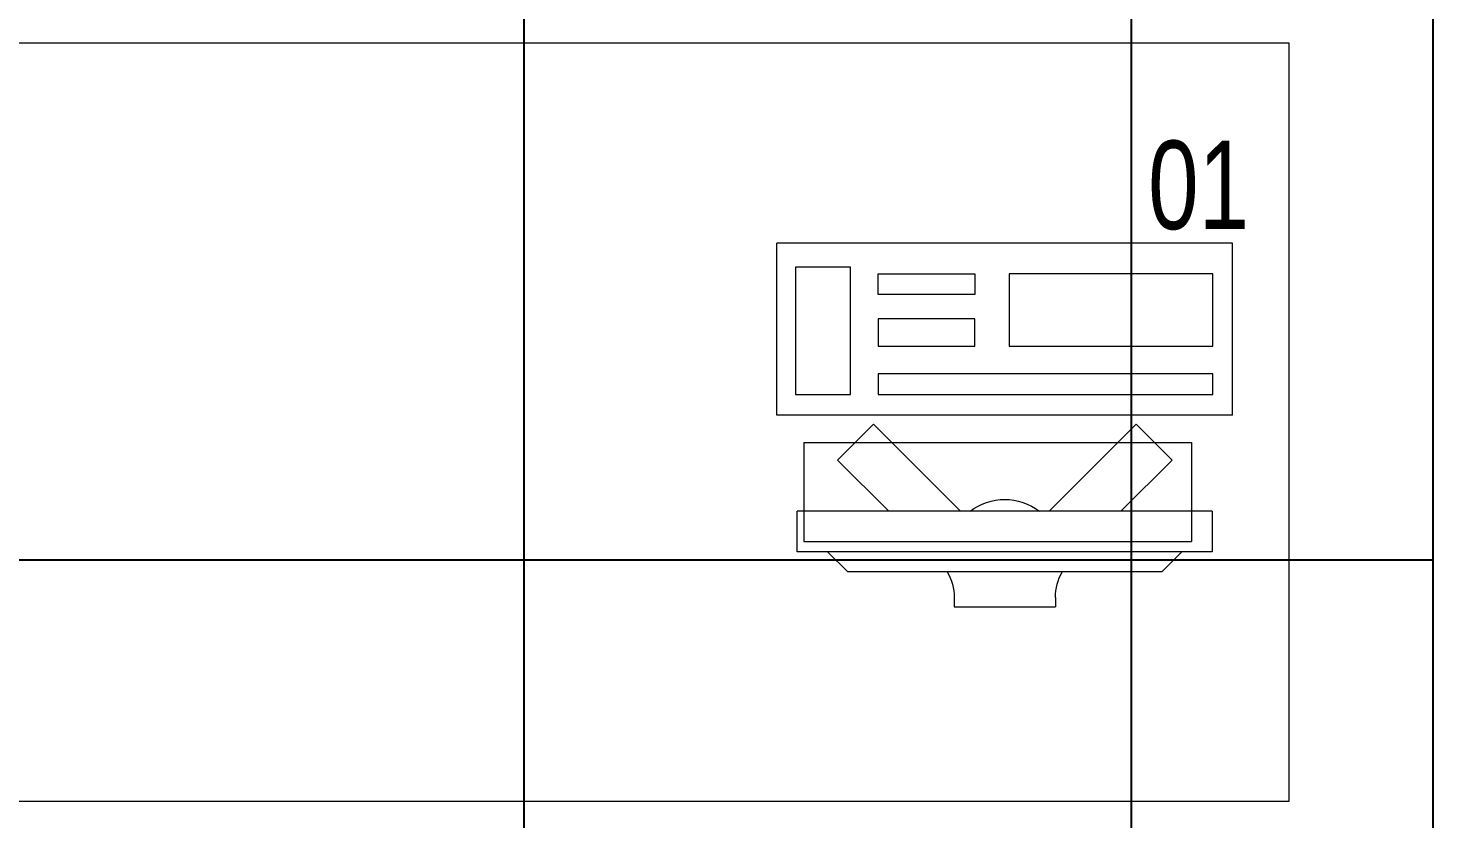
# Model space of a CAD drawing. Header units: inches. Extents: x -12418 to 472786, y -29325 to 19878.
# Drawn here: x 16310 to 17698, y -5556 to -4774 of the extents above; entities that cross this region are included whole.
import ezdxf
from ezdxf import colors
from ezdxf.entities.mleader import LeaderData, LeaderLine
from ezdxf.math import Vec2, Vec3

# ---------------------------------------------------------------- set-up
doc = ezdxf.new("R2010")
doc.units = ezdxf.units.IN
doc.header["$LTSCALE"] = 25
doc.header["$MEASUREMENT"] = 0
doc.linetypes.add('DASHDOT', pattern=[25.4, 12.7, -6.35, 0, -6.35])
doc.layers.get('0').update_dxf_attribs({"color": 8})
for name, color, linetype, lineweight in [('00-Ground Floor$0$72_EGR_EQP_TAG', 142, 'Continuous', 5), ('00-Ground Floor$0$Aluminum', 251, 'Continuous', 5), ('00-Ground Floor$0$LOADING', 253, 'Continuous', 5), ('00-Ground Floor$0$Walls', 251, 'Continuous', 5), ('E-LITE-CLNG-CNDT', 6, 'DASHDOT', 35), ('T-DATA-TEXT', 2, 'Continuous', 25)]:
    doc.layers.add(name, color=color, linetype=linetype, lineweight=lineweight)
doc.layers.add('00-Ground Floor$0$False Ceiling', color=251, linetype='Continuous')
doc.styles.add('00-Ground Floor$0$X3G_ENTITY_257CFD', font='swisscl.ttf', dxfattribs={"height": 200})
doc.styles.add('DC_Elc_Romans', font='elc_romans.shx', dxfattribs={"width": 0.7})

# ---------------------------------------------------------------- blocks, each defined once
blk = doc.blocks.new('00-Ground Floor$0$ITCWLS1-P')
at = {"layer": '00-Ground Floor$0$LOADING'}
for p, q in [((-0.17, 0.45), (-0.17, 0)), ((-0.17, 0.45), (0, 0.45)), ((0, 0.45), (0, 0)), ((-0.1496, 0.4305), (-0.1291, 0.4305)), ((-0.1291, 0.4305), (-0.1291, 0.4089)), ((-0.2651, 0.43, 0), (-0.3051, 0.43, 0)), ((-0.3051, 0.43, 0), (-0.3051, 0.02, 0)), ((-0.2651, 0.43, 0), (-0.2651, 0.02, 0)), ((-0.197, 0.4094), (-0.295, 0.4094)), ((-0.295, 0.0264), (-0.295, 0.4094)), ((-0.197, 0.0264), (-0.197, 0.4094)), ((-0.3251, 0.38, 0), (-0.3051, 0.4, 0)), ((-0.3251, 0.38, 0), (-0.3251, 0.07, 0)), ((-0.3503, 0.275), (-0.3596, 0.275)), ((-0.3596, 0.175), (-0.3596, 0.275)), ((-0.3503, 0.175), (-0.3596, 0.175)), ((-0.3251, 0.07, 0), (-0.3051, 0.05, 0)), ((-0.3051, 0.02, 0), (-0.2651, 0.02, 0)), ((-0.197, 0.0264), (-0.295, 0.0264)), ((-0.17, 0), (0, 0))]:
    blk.add_line(p, q, dxfattribs=at)
at = {"layer": '00-Ground Floor$0$LOADING', "extrusion": (2.48281e-10, 3.18408e-10, -1)}
for p, q in [((-0.2651, 0.3395), (-0.2144, 0.3902)), ((-0.1791, 0.3548), (-0.2144, 0.3902)), ((-0.2651, 0.2688), (-0.1791, 0.3548))]:
    blk.add_line(p, q, dxfattribs=at)
at = {"layer": '00-Ground Floor$0$LOADING', "extrusion": (2.48281e-10, -3.18408e-10, -1)}
for p, q in [((-0.2651, 0.1812), (-0.1791, 0.0952)), ((-0.2651, 0.1105), (-0.2144, 0.0598)), ((-0.1791, 0.0952), (-0.2144, 0.0598))]:
    blk.add_line(p, q, dxfattribs=at)
at = {"layer": '00-Ground Floor$0$LOADING'}
for points in [[(-0.1291, 0.4089), (-0.1291, 0.1), (-0.1496, 0.1), (-0.1496, 0.4305)], [(-0.1496, 0.1), (-0.1496, 0.1), (-0.1496, 0.1), (-0.1496, 0.1), (-0.1496, 0.1), (-0.1496, 0.1), (-0.1496, 0.1), (-0.1496, 0.1), (-0.1496, 0.1)], [(-0.1496, 0.1), (-0.1496, 0.1), (-0.1496, 0.1), (-0.1496, 0.1), (-0.1496, 0.1), (-0.1496, 0.1), (-0.1496, 0.1), (-0.1496, 0.1), (-0.1496, 0.1), (-0.1496, 0.1), (-0.1496, 0.1), (-0.1496, 0.1), (-0.1496, 0.1), (-0.1496, 0.1), (-0.1496, 0.1), (-0.1496, 0.1), (-0.1496, 0.1), (-0.1496, 0.1)], [(-0.1496, 0.1), (-0.1496, 0.1), (-0.1496, 0.1), (-0.1496, 0.1), (-0.1496, 0.1), (-0.1496, 0.1), (-0.1496, 0.1), (-0.1496, 0.1), (-0.1496, 0.1), (-0.1496, 0.1)], [(-0.1496, 0.1), (-0.1496, 0.1), (-0.1496, 0.1), (-0.1496, 0.1), (-0.1496, 0.1), (-0.1496, 0.1), (-0.1496, 0.1)], [(-0.1496, 0.1), (-0.1496, 0.1), (-0.1496, 0.1), (-0.1496, 0.1), (-0.1496, 0.1), (-0.1496, 0.1), (-0.1496, 0.1), (-0.1496, 0.1), (-0.1496, 0.1), (-0.1496, 0.1)], [(-0.1496, 0.1), (-0.1496, 0.1), (-0.1496, 0.1), (-0.1496, 0.1), (-0.1496, 0.1), (-0.1496, 0.1), (-0.1496, 0.1), (-0.1496, 0.1), (-0.1496, 0.1), (-0.1496, 0.1), (-0.1496, 0.1), (-0.1496, 0.1), (-0.1496, 0.1), (-0.1496, 0.1), (-0.1496, 0.1)], [(-0.1496, 0.1), (-0.1496, 0.1), (-0.1496, 0.1), (-0.1496, 0.1), (-0.1496, 0.1), (-0.1496, 0.1), (-0.1496, 0.1), (-0.1496, 0.1), (-0.1496, 0.1), (-0.1496, 0.1)], [(-0.1496, 0.1), (-0.1496, 0.1), (-0.1496, 0.1), (-0.1496, 0.1), (-0.1496, 0.1), (-0.1496, 0.1), (-0.1496, 0.1), (-0.1496, 0.1), (-0.1496, 0.1), (-0.1496, 0.1)], [(-0.1496, 0.1), (-0.1496, 0.1), (-0.1496, 0.1), (-0.1496, 0.1), (-0.1496, 0.1), (-0.1496, 0.1), (-0.1496, 0.1), (-0.1496, 0.1), (-0.1496, 0.1), (-0.1496, 0.1), (-0.1496, 0.1), (-0.1496, 0.1), (-0.1496, 0.1), (-0.1496, 0.1), (-0.1496, 0.1), (-0.1496, 0.1), (-0.1496, 0.1), (-0.1496, 0.1), (-0.1496, 0.1), (-0.1496, 0.1), (-0.1496, 0.1), (-0.1496, 0.1), (-0.1496, 0.1), (-0.1496, 0.1), (-0.1496, 0.1), (-0.1496, 0.1), (-0.1496, 0.1), (-0.1496, 0.1), (-0.1496, 0.1), (-0.1496, 0.1), (-0.1496, 0.1), (-0.1496, 0.1), (-0.1496, 0.1), (-0.1496, 0.1), (-0.1496, 0.1), (-0.1496, 0.1), (-0.1496, 0.1), (-0.1496, 0.1), (-0.1496, 0.1), (-0.1496, 0.1), (-0.1496, 0.1), (-0.1496, 0.1), (-0.1496, 0.1), (-0.1496, 0.1), (-0.1496, 0.1), (-0.1496, 0.1), (-0.1496, 0.1), (-0.1496, 0.1), (-0.1496, 0.1), (-0.1496, 0.1), (-0.1496, 0.1), (-0.1496, 0.1), (-0.1496, 0.1), (-0.1496, 0.1)], [(-0.1496, 0.1), (-0.1496, 0.1), (-0.1496, 0.1), (-0.1496, 0.1), (-0.1496, 0.1), (-0.1496, 0.1), (-0.1496, 0.1), (-0.1496, 0.1), (-0.1496, 0.1), (-0.1496, 0.1), (-0.1496, 0.1), (-0.1496, 0.1), (-0.1496, 0.1), (-0.1496, 0.1), (-0.1496, 0.1), (-0.1496, 0.1), (-0.1496, 0.1), (-0.1496, 0.1), (-0.1496, 0.1), (-0.1496, 0.1), (-0.1496, 0.1), (-0.1496, 0.1), (-0.1496, 0.1), (-0.1496, 0.1), (-0.1496, 0.1), (-0.1496, 0.1), (-0.1496, 0.1), (-0.1496, 0.1), (-0.1496, 0.1), (-0.1496, 0.1), (-0.1496, 0.1), (-0.1496, 0.1), (-0.1496, 0.1), (-0.1496, 0.1), (-0.1496, 0.1), (-0.1496, 0.1), (-0.1496, 0.1), (-0.1496, 0.1), (-0.1496, 0.1), (-0.1496, 0.1), (-0.1496, 0.1), (-0.1496, 0.1), (-0.1496, 0.1), (-0.1496, 0.1), (-0.1496, 0.1), (-0.1496, 0.1), (-0.1496, 0.1), (-0.1496, 0.1), (-0.1496, 0.1), (-0.1496, 0.1), (-0.1496, 0.1), (-0.1496, 0.1), (-0.1496, 0.1), (-0.1496, 0.1), (-0.1496, 0.1), (-0.1496, 0.1), (-0.1496, 0.1), (-0.1496, 0.1), (-0.1496, 0.1), (-0.1496, 0.1), (-0.1496, 0.1), (-0.1496, 0.1), (-0.1496, 0.1), (-0.1496, 0.1), (-0.1496, 0.1), (-0.1496, 0.1), (-0.1496, 0.1), (-0.1496, 0.1), (-0.1496, 0.1), (-0.1496, 0.1), (-0.1496, 0.1), (-0.1496, 0.1), (-0.1496, 0.1), (-0.1496, 0.1), (-0.1496, 0.1), (-0.1496, 0.1), (-0.1496, 0.1), (-0.1496, 0.1), (-0.1496, 0.1), (-0.1496, 0.1), (-0.1496, 0.1), (-0.1496, 0.1), (-0.1496, 0.1), (-0.1496, 0.1), (-0.1496, 0.1), (-0.1496, 0.1), (-0.1496, 0.1), (-0.1496, 0.1), (-0.1496, 0.1)], [(-0.1496, 0.1), (-0.1496, 0.1), (-0.1496, 0.1), (-0.1496, 0.1), (-0.1496, 0.1), (-0.1496, 0.1), (-0.1496, 0.1), (-0.1496, 0.1), (-0.1496, 0.1), (-0.1496, 0.1), (-0.1496, 0.1), (-0.1496, 0.1)], [(-0.1496, 0.1), (-0.1496, 0.1), (-0.1496, 0.1), (-0.1496, 0.1), (-0.1496, 0.1), (-0.1496, 0.1), (-0.1496, 0.1)], [(-0.1496, 0.1), (-0.1496, 0.1), (-0.1496, 0.1), (-0.1496, 0.1), (-0.1496, 0.1), (-0.1496, 0.1), (-0.1496, 0.1), (-0.1496, 0.1), (-0.1496, 0.1), (-0.1496, 0.1), (-0.1496, 0.1), (-0.1496, 0.1), (-0.1496, 0.1), (-0.1496, 0.1), (-0.1496, 0.1), (-0.1496, 0.1), (-0.1496, 0.1)], [(-0.1496, 0.1), (-0.1496, 0.1), (-0.1496, 0.1), (-0.1496, 0.1), (-0.1496, 0.1), (-0.1496, 0.1), (-0.1496, 0.1), (-0.1496, 0.1), (-0.1496, 0.1), (-0.1496, 0.1), (-0.1496, 0.1), (-0.1496, 0.1), (-0.1496, 0.1), (-0.1496, 0.1), (-0.1496, 0.1), (-0.1496, 0.1), (-0.1496, 0.1), (-0.1496, 0.1), (-0.1496, 0.1), (-0.1496, 0.1), (-0.1496, 0.1), (-0.1496, 0.1), (-0.1496, 0.1), (-0.1496, 0.1), (-0.1496, 0.1), (-0.1496, 0.1), (-0.1496, 0.1), (-0.1496, 0.1), (-0.1496, 0.1), (-0.1496, 0.1), (-0.1496, 0.1), (-0.1496, 0.1), (-0.1496, 0.1), (-0.1496, 0.1), (-0.1496, 0.1), (-0.1496, 0.1), (-0.1496, 0.1), (-0.1496, 0.1), (-0.1496, 0.1), (-0.1496, 0.1), (-0.1496, 0.1), (-0.1496, 0.1), (-0.1496, 0.1), (-0.1496, 0.1), (-0.1496, 0.1), (-0.1496, 0.1), (-0.1496, 0.1), (-0.1496, 0.1), (-0.1496, 0.1), (-0.1496, 0.1), (-0.1496, 0.1), (-0.1496, 0.1), (-0.1496, 0.1), (-0.1496, 0.1), (-0.1496, 0.1), (-0.1496, 0.1), (-0.1496, 0.1), (-0.1496, 0.1), (-0.1496, 0.1), (-0.1496, 0.1), (-0.1496, 0.1), (-0.1496, 0.1), (-0.1496, 0.1), (-0.1496, 0.1), (-0.1496, 0.1), (-0.1496, 0.1), (-0.1496, 0.1), (-0.1496, 0.1), (-0.1496, 0.1), (-0.1496, 0.1), (-0.1496, 0.1), (-0.1496, 0.1), (-0.1496, 0.1), (-0.1496, 0.1), (-0.1496, 0.1), (-0.1496, 0.1), (-0.1496, 0.1), (-0.1496, 0.1), (-0.1496, 0.1), (-0.1496, 0.1), (-0.1496, 0.1), (-0.1496, 0.1), (-0.1496, 0.1), (-0.1496, 0.1), (-0.1496, 0.1), (-0.1496, 0.1), (-0.1496, 0.1), (-0.1496, 0.1), (-0.1496, 0.1), (-0.1496, 0.1), (-0.1496, 0.1), (-0.1496, 0.1), (-0.1496, 0.1), (-0.1496, 0.1), (-0.1496, 0.1), (-0.1496, 0.1), (-0.1496, 0.1), (-0.1496, 0.1), (-0.1496, 0.1), (-0.1496, 0.1), (-0.1496, 0.1), (-0.1496, 0.1), (-0.1496, 0.1), (-0.1496, 0.1), (-0.1496, 0.1), (-0.1496, 0.1), (-0.1496, 0.1), (-0.1496, 0.1), (-0.1496, 0.1), (-0.1496, 0.1), (-0.1496, 0.1)], [(-0.1496, 0.1), (-0.1496, 0.1), (-0.1496, 0.1), (-0.1496, 0.1), (-0.1496, 0.1), (-0.1496, 0.1), (-0.1496, 0.1), (-0.1496, 0.1)]]:
    blk.add_lwpolyline(points, dxfattribs=at)
for points in [[(-0.1019, 0.4305), (-0.0304, 0.4305), (-0.0304, 0.2294), (-0.1019, 0.2294)], [(-0.1019, 0.1954), (-0.0747, 0.1954), (-0.0747, 0.1), (-0.1019, 0.1)], [(-0.0304, 0.1954), (-0.0508, 0.1954), (-0.0508, 0.1), (-0.0304, 0.1)], [(-0.1496, 0.1), (-0.1496, 0.1), (-0.1496, 0.1), (-0.1496, 0.1), (-0.1496, 0.1), (-0.1496, 0.1), (-0.1496, 0.1), (-0.1496, 0.1), (-0.1496, 0.1), (-0.1496, 0.1), (-0.1496, 0.1), (-0.1496, 0.1), (-0.1496, 0.1), (-0.1496, 0.1), (-0.1496, 0.1), (-0.1496, 0.1), (-0.1496, 0.1), (-0.1496, 0.1), (-0.1496, 0.1), (-0.1496, 0.1), (-0.1496, 0.1), (-0.1496, 0.1), (-0.1496, 0.1), (-0.1496, 0.1), (-0.1496, 0.1), (-0.1496, 0.1), (-0.1496, 0.1), (-0.1496, 0.1), (-0.1496, 0.1), (-0.1496, 0.1), (-0.1496, 0.1), (-0.1496, 0.1), (-0.1496, 0.1), (-0.1496, 0.1), (-0.1496, 0.1), (-0.1496, 0.1), (-0.1496, 0.1), (-0.1496, 0.1), (-0.1496, 0.1), (-0.1496, 0.1), (-0.1496, 0.1), (-0.1496, 0.1), (-0.1496, 0.1), (-0.1496, 0.1), (-0.1496, 0.1), (-0.1496, 0.1), (-0.1496, 0.1), (-0.1496, 0.1), (-0.1496, 0.1), (-0.1496, 0.1), (-0.1496, 0.1), (-0.1496, 0.1), (-0.1496, 0.1), (-0.1496, 0.1), (-0.1496, 0.1), (-0.1496, 0.1), (-0.1496, 0.1), (-0.1496, 0.1), (-0.1496, 0.1), (-0.1496, 0.1), (-0.1496, 0.1), (-0.1496, 0.1), (-0.1496, 0.1), (-0.1496, 0.1), (-0.1496, 0.1), (-0.1496, 0.1), (-0.1496, 0.1), (-0.1496, 0.1), (-0.1496, 0.1), (-0.1496, 0.1), (-0.1496, 0.1), (-0.1496, 0.1), (-0.1496, 0.1), (-0.1496, 0.1), (-0.1496, 0.1), (-0.1496, 0.1), (-0.1496, 0.1), (-0.1496, 0.1), (-0.1496, 0.1), (-0.1496, 0.1), (-0.1496, 0.1), (-0.1496, 0.1), (-0.1496, 0.1), (-0.1496, 0.1), (-0.1496, 0.1), (-0.1496, 0.1), (-0.1496, 0.1), (-0.1496, 0.1), (-0.1496, 0.1), (-0.1496, 0.1), (-0.1496, 0.1), (-0.1496, 0.1), (-0.1496, 0.1), (-0.1496, 0.1), (-0.1496, 0.1), (-0.1496, 0.1), (-0.1496, 0.1), (-0.1496, 0.1), (-0.1496, 0.1), (-0.1496, 0.1), (-0.1496, 0.1), (-0.1496, 0.1), (-0.1496, 0.1), (-0.1496, 0.1), (-0.1496, 0.1), (-0.1496, 0.1), (-0.1496, 0.1), (-0.1496, 0.1), (-0.1496, 0.1), (-0.1496, 0.1), (-0.1496, 0.1), (-0.1496, 0.1), (-0.1496, 0.1), (-0.1496, 0.1), (-0.1496, 0.1), (-0.1496, 0.1), (-0.1496, 0.1), (-0.1496, 0.1), (-0.1496, 0.1), (-0.1496, 0.1), (-0.1496, 0.1), (-0.1496, 0.1), (-0.1496, 0.1), (-0.1496, 0.1), (-0.1496, 0.1), (-0.1496, 0.1), (-0.1496, 0.1), (-0.1496, 0.1), (-0.1496, 0.1), (-0.1496, 0.1), (-0.1496, 0.1), (-0.1496, 0.1), (-0.1496, 0.1), (-0.1496, 0.1), (-0.1496, 0.1), (-0.1496, 0.1), (-0.1496, 0.1), (-0.1496, 0.1), (-0.1496, 0.1), (-0.1496, 0.1), (-0.1496, 0.1), (-0.1496, 0.1), (-0.1496, 0.1), (-0.1496, 0.1), (-0.1496, 0.1), (-0.1496, 0.1), (-0.1496, 0.1), (-0.1496, 0.1), (-0.1496, 0.1), (-0.1496, 0.1), (-0.1496, 0.1), (-0.1496, 0.1), (-0.1496, 0.1), (-0.1496, 0.1), (-0.1496, 0.1), (-0.1496, 0.1), (-0.1496, 0.1), (-0.1496, 0.1), (-0.1496, 0.1), (-0.1496, 0.1), (-0.1496, 0.1), (-0.1496, 0.1), (-0.1496, 0.1), (-0.1496, 0.1), (-0.1496, 0.1), (-0.1496, 0.1), (-0.1496, 0.1), (-0.1496, 0.1), (-0.1496, 0.1), (-0.1496, 0.1), (-0.1496, 0.1), (-0.1496, 0.1), (-0.1496, 0.1), (-0.1496, 0.1), (-0.1496, 0.1), (-0.1496, 0.1), (-0.1496, 0.1), (-0.1496, 0.1), (-0.1496, 0.1), (-0.1496, 0.1), (-0.1496, 0.1), (-0.1496, 0.1), (-0.1496, 0.1), (-0.1496, 0.1), (-0.1496, 0.1), (-0.1496, 0.1), (-0.1496, 0.1), (-0.1496, 0.1), (-0.1496, 0.1), (-0.1496, 0.1), (-0.1496, 0.1), (-0.1496, 0.1), (-0.1496, 0.1), (-0.1496, 0.1), (-0.1496, 0.1), (-0.1496, 0.1), (-0.1496, 0.1), (-0.1496, 0.1), (-0.1496, 0.1), (-0.1496, 0.1), (-0.1496, 0.1), (-0.1496, 0.1), (-0.1496, 0.1), (-0.1496, 0.1), (-0.1496, 0.1), (-0.1496, 0.1), (-0.1496, 0.1), (-0.1496, 0.1), (-0.1496, 0.1), (-0.1496, 0.1), (-0.1496, 0.1), (-0.1496, 0.1), (-0.1496, 0.1), (-0.1496, 0.1), (-0.1496, 0.1), (-0.1496, 0.1), (-0.1496, 0.1), (-0.1496, 0.1), (-0.1496, 0.1), (-0.1496, 0.1), (-0.1496, 0.1), (-0.1496, 0.1), (-0.1496, 0.1), (-0.1496, 0.1), (-0.1496, 0.1), (-0.1496, 0.1), (-0.1496, 0.1), (-0.1496, 0.1), (-0.1496, 0.1), (-0.1496, 0.1), (-0.1496, 0.1), (-0.1496, 0.1), (-0.1496, 0.1), (-0.1496, 0.1), (-0.1496, 0.1), (-0.1496, 0.1), (-0.1496, 0.1), (-0.1496, 0.1), (-0.1496, 0.1), (-0.1496, 0.1), (-0.1496, 0.1), (-0.1496, 0.1), (-0.1496, 0.1), (-0.1496, 0.1), (-0.1496, 0.1), (-0.1496, 0.1), (-0.1496, 0.1), (-0.1496, 0.1), (-0.1496, 0.1), (-0.1496, 0.1), (-0.1496, 0.1), (-0.1496, 0.1), (-0.1496, 0.1), (-0.1496, 0.1), (-0.1496, 0.1), (-0.1496, 0.1), (-0.1496, 0.1), (-0.1496, 0.1), (-0.1496, 0.1), (-0.1496, 0.1), (-0.1496, 0.1), (-0.1496, 0.1), (-0.1496, 0.1), (-0.1496, 0.1), (-0.1496, 0.1), (-0.1496, 0.1), (-0.1496, 0.1), (-0.1496, 0.1), (-0.1496, 0.1), (-0.1496, 0.1), (-0.1496, 0.1), (-0.1496, 0.1), (-0.1496, 0.1), (-0.1496, 0.1), (-0.1496, 0.1), (-0.1496, 0.1), (-0.1496, 0.1)], [(-0.1496, 0.1), (-0.1496, 0.1), (-0.1496, 0.1), (-0.1496, 0.1), (-0.1496, 0.1), (-0.1496, 0.1), (-0.1496, 0.1), (-0.1496, 0.1), (-0.1496, 0.1), (-0.1496, 0.1), (-0.1496, 0.1), (-0.1496, 0.1), (-0.1496, 0.1), (-0.1496, 0.1), (-0.1496, 0.1), (-0.1496, 0.1), (-0.1496, 0.1), (-0.1496, 0.1), (-0.1496, 0.1), (-0.1496, 0.1), (-0.1496, 0.1), (-0.1496, 0.1), (-0.1496, 0.1), (-0.1496, 0.1), (-0.1496, 0.1), (-0.1496, 0.1), (-0.1496, 0.1), (-0.1496, 0.1), (-0.1496, 0.1), (-0.1496, 0.1), (-0.1496, 0.1), (-0.1496, 0.1), (-0.1496, 0.1), (-0.1496, 0.1), (-0.1496, 0.1), (-0.1496, 0.1), (-0.1496, 0.1), (-0.1496, 0.1), (-0.1496, 0.1), (-0.1496, 0.1), (-0.1496, 0.1), (-0.1496, 0.1), (-0.1496, 0.1), (-0.1496, 0.1), (-0.1496, 0.1), (-0.1496, 0.1), (-0.1496, 0.1), (-0.1496, 0.1), (-0.1496, 0.1), (-0.1496, 0.1), (-0.1496, 0.1), (-0.1496, 0.1), (-0.1496, 0.1), (-0.1496, 0.1), (-0.1496, 0.1), (-0.1496, 0.1), (-0.1496, 0.1), (-0.1496, 0.1), (-0.1496, 0.1), (-0.1496, 0.1), (-0.1496, 0.1), (-0.1496, 0.1), (-0.1496, 0.1), (-0.1496, 0.1), (-0.1496, 0.1), (-0.1496, 0.1), (-0.1496, 0.1), (-0.1496, 0.1), (-0.1496, 0.1), (-0.1496, 0.1), (-0.1496, 0.1), (-0.1496, 0.1), (-0.1496, 0.1), (-0.1496, 0.1), (-0.1496, 0.1), (-0.1496, 0.1), (-0.1496, 0.1), (-0.1496, 0.1), (-0.1496, 0.1), (-0.1496, 0.1), (-0.1496, 0.1), (-0.1496, 0.1), (-0.1496, 0.1), (-0.1496, 0.1), (-0.1496, 0.1), (-0.1496, 0.1), (-0.1496, 0.1), (-0.1496, 0.1), (-0.1496, 0.1), (-0.1496, 0.1), (-0.1496, 0.1), (-0.1496, 0.1), (-0.1496, 0.1), (-0.1496, 0.1), (-0.1496, 0.1), (-0.1496, 0.1), (-0.1496, 0.1), (-0.1496, 0.1), (-0.1496, 0.1), (-0.1496, 0.1), (-0.1496, 0.1), (-0.1496, 0.1), (-0.1496, 0.1), (-0.1496, 0.1), (-0.1496, 0.1), (-0.1496, 0.1), (-0.1496, 0.1), (-0.1496, 0.1), (-0.1496, 0.1), (-0.1496, 0.1), (-0.1496, 0.1), (-0.1496, 0.1), (-0.1496, 0.1), (-0.1496, 0.1), (-0.1496, 0.1), (-0.1496, 0.1), (-0.1496, 0.1), (-0.1496, 0.1), (-0.1496, 0.1), (-0.1496, 0.1), (-0.1496, 0.1), (-0.1496, 0.1), (-0.1496, 0.1), (-0.1496, 0.1), (-0.1496, 0.1), (-0.1496, 0.1), (-0.1496, 0.1), (-0.1496, 0.1), (-0.1496, 0.1), (-0.1496, 0.1), (-0.1496, 0.1), (-0.1496, 0.1), (-0.1496, 0.1), (-0.1496, 0.1), (-0.1496, 0.1), (-0.1496, 0.1), (-0.1496, 0.1), (-0.1496, 0.1), (-0.1496, 0.1), (-0.1496, 0.1), (-0.1496, 0.1), (-0.1496, 0.1), (-0.1496, 0.1), (-0.1496, 0.1), (-0.1496, 0.1), (-0.1496, 0.1), (-0.1496, 0.1), (-0.1496, 0.1), (-0.1496, 0.1), (-0.1496, 0.1), (-0.1496, 0.1), (-0.1496, 0.1), (-0.1496, 0.1), (-0.1496, 0.1), (-0.1496, 0.1), (-0.1496, 0.1), (-0.1496, 0.1), (-0.1496, 0.1), (-0.1496, 0.1), (-0.1496, 0.1), (-0.1496, 0.1), (-0.1496, 0.1), (-0.1496, 0.1), (-0.1496, 0.1), (-0.1496, 0.1), (-0.1496, 0.1), (-0.1496, 0.1), (-0.1496, 0.1), (-0.1496, 0.1), (-0.1496, 0.1), (-0.1496, 0.1), (-0.1496, 0.1), (-0.1496, 0.1), (-0.1496, 0.1), (-0.1496, 0.1), (-0.1496, 0.1), (-0.1496, 0.1), (-0.1496, 0.1), (-0.1496, 0.1), (-0.1496, 0.1), (-0.1496, 0.1), (-0.1496, 0.1), (-0.1496, 0.1), (-0.1496, 0.1), (-0.1496, 0.1), (-0.1496, 0.1), (-0.1496, 0.1), (-0.1496, 0.1), (-0.1496, 0.1), (-0.1496, 0.1), (-0.1496, 0.1), (-0.1496, 0.1), (-0.1496, 0.1), (-0.1496, 0.1), (-0.1496, 0.1), (-0.1496, 0.1), (-0.1496, 0.1), (-0.1496, 0.1), (-0.1496, 0.1), (-0.1496, 0.1), (-0.1496, 0.1), (-0.1496, 0.1), (-0.1496, 0.1), (-0.1496, 0.1), (-0.1496, 0.1), (-0.1496, 0.1), (-0.1496, 0.1), (-0.1496, 0.1), (-0.1496, 0.1), (-0.1496, 0.1), (-0.1496, 0.1), (-0.1496, 0.1), (-0.1496, 0.1), (-0.1496, 0.1)], [(-0.1496, 0.1), (-0.1496, 0.1), (-0.1496, 0.1), (-0.1496, 0.1), (-0.1496, 0.1), (-0.1496, 0.1), (-0.1496, 0.1), (-0.1496, 0.1), (-0.1496, 0.1), (-0.1496, 0.1), (-0.1496, 0.1), (-0.1496, 0.1), (-0.1496, 0.1), (-0.1496, 0.1), (-0.1496, 0.1), (-0.1496, 0.1), (-0.1496, 0.1), (-0.1496, 0.1), (-0.1496, 0.1), (-0.1496, 0.1), (-0.1496, 0.1), (-0.1496, 0.1), (-0.1496, 0.1), (-0.1496, 0.1), (-0.1496, 0.1), (-0.1496, 0.1), (-0.1496, 0.1), (-0.1496, 0.1), (-0.1496, 0.1), (-0.1496, 0.1), (-0.1496, 0.1), (-0.1496, 0.1), (-0.1496, 0.1), (-0.1496, 0.1), (-0.1496, 0.1), (-0.1496, 0.1), (-0.1496, 0.1), (-0.1496, 0.1), (-0.1496, 0.1), (-0.1496, 0.1), (-0.1496, 0.1), (-0.1496, 0.1), (-0.1496, 0.1), (-0.1496, 0.1), (-0.1496, 0.1), (-0.1496, 0.1), (-0.1496, 0.1), (-0.1496, 0.1), (-0.1496, 0.1), (-0.1496, 0.1), (-0.1496, 0.1), (-0.1496, 0.1), (-0.1496, 0.1), (-0.1496, 0.1), (-0.1496, 0.1), (-0.1496, 0.1), (-0.1496, 0.1), (-0.1496, 0.1), (-0.1496, 0.1), (-0.1496, 0.1), (-0.1496, 0.1), (-0.1496, 0.1), (-0.1496, 0.1), (-0.1496, 0.1), (-0.1496, 0.1), (-0.1496, 0.1), (-0.1496, 0.1), (-0.1496, 0.1), (-0.1496, 0.1), (-0.1496, 0.1), (-0.1496, 0.1), (-0.1496, 0.1), (-0.1496, 0.1), (-0.1496, 0.1), (-0.1496, 0.1), (-0.1496, 0.1), (-0.1496, 0.1), (-0.1496, 0.1), (-0.1496, 0.1), (-0.1496, 0.1), (-0.1496, 0.1), (-0.1496, 0.1), (-0.1496, 0.1), (-0.1496, 0.1), (-0.1496, 0.1), (-0.1496, 0.1), (-0.1496, 0.1), (-0.1496, 0.1), (-0.1496, 0.1), (-0.1496, 0.1), (-0.1496, 0.1), (-0.1496, 0.1), (-0.1496, 0.1), (-0.1496, 0.1), (-0.1496, 0.1), (-0.1496, 0.1), (-0.1496, 0.1), (-0.1496, 0.1), (-0.1496, 0.1), (-0.1496, 0.1), (-0.1496, 0.1), (-0.1496, 0.1), (-0.1496, 0.1), (-0.1496, 0.1), (-0.1496, 0.1), (-0.1496, 0.1), (-0.1496, 0.1), (-0.1496, 0.1), (-0.1496, 0.1), (-0.1496, 0.1), (-0.1496, 0.1), (-0.1496, 0.1), (-0.1496, 0.1), (-0.1496, 0.1), (-0.1496, 0.1), (-0.1496, 0.1), (-0.1496, 0.1), (-0.1496, 0.1), (-0.1496, 0.1), (-0.1496, 0.1), (-0.1496, 0.1), (-0.1496, 0.1), (-0.1496, 0.1), (-0.1496, 0.1), (-0.1496, 0.1), (-0.1496, 0.1), (-0.1496, 0.1), (-0.1496, 0.1), (-0.1496, 0.1), (-0.1496, 0.1), (-0.1496, 0.1), (-0.1496, 0.1), (-0.1496, 0.1), (-0.1496, 0.1), (-0.1496, 0.1), (-0.1496, 0.1), (-0.1496, 0.1), (-0.1496, 0.1), (-0.1496, 0.1), (-0.1496, 0.1), (-0.1496, 0.1), (-0.1496, 0.1), (-0.1496, 0.1), (-0.1496, 0.1), (-0.1496, 0.1), (-0.1496, 0.1), (-0.1496, 0.1), (-0.1496, 0.1), (-0.1496, 0.1), (-0.1496, 0.1), (-0.1496, 0.1), (-0.1496, 0.1), (-0.1496, 0.1), (-0.1496, 0.1), (-0.1496, 0.1), (-0.1496, 0.1), (-0.1496, 0.1), (-0.1496, 0.1), (-0.1496, 0.1), (-0.1496, 0.1), (-0.1496, 0.1), (-0.1496, 0.1), (-0.1496, 0.1), (-0.1496, 0.1), (-0.1496, 0.1), (-0.1496, 0.1), (-0.1496, 0.1), (-0.1496, 0.1), (-0.1496, 0.1), (-0.1496, 0.1), (-0.1496, 0.1), (-0.1496, 0.1), (-0.1496, 0.1), (-0.1496, 0.1), (-0.1496, 0.1), (-0.1496, 0.1), (-0.1496, 0.1), (-0.1496, 0.1), (-0.1496, 0.1), (-0.1496, 0.1), (-0.1496, 0.1), (-0.1496, 0.1), (-0.1496, 0.1), (-0.1496, 0.1), (-0.1496, 0.1), (-0.1496, 0.1), (-0.1496, 0.1), (-0.1496, 0.1), (-0.1496, 0.1), (-0.1496, 0.1), (-0.1496, 0.1), (-0.1496, 0.1), (-0.1496, 0.1), (-0.1496, 0.1), (-0.1496, 0.1), (-0.1496, 0.1), (-0.1496, 0.1), (-0.1496, 0.1), (-0.1496, 0.1), (-0.1496, 0.1), (-0.1496, 0.1), (-0.1496, 0.1), (-0.1496, 0.1), (-0.1496, 0.1), (-0.1496, 0.1), (-0.1496, 0.1), (-0.1496, 0.1), (-0.1496, 0.1), (-0.1496, 0.1), (-0.1496, 0.1), (-0.1496, 0.1), (-0.1496, 0.1), (-0.1496, 0.1), (-0.1496, 0.1), (-0.1496, 0.1), (-0.1496, 0.1), (-0.1496, 0.1), (-0.1496, 0.1), (-0.1496, 0.1)], [(-0.1496, 0.0727), (-0.0236, 0.0727), (-0.0236, 0.0182), (-0.1496, 0.0182)]]:
    blk.add_lwpolyline(points, close=True, dxfattribs=at)
for centre, radius, start, end in [((-0.3503, 0.325), 0.05, 270, 300.3093), ((-0.3089, 0.225), 0.0556, 321.9431, 38.0569), ((-0.3503, 0.125), 0.05, 59.6907, 90)]:
    blk.add_arc(centre, radius, start, end, dxfattribs=at)
blk = doc.blocks.new('00-Ground Floor$0$A$C37be4daf')
at = {"layer": '00-Ground Floor$0$Aluminum'}
for p, q in [((1416, 598.2), (216, 598.2)), ((241, 498.2), (241, 598.2)), ((291, 548.2), (291, 598.2)), ((1341, 548.2), (1341, 598.2)), ((1391, 498.2), (1391, 598.2)), ((291, 573.2), (1341, 573.2)), ((1391, 548.2), (241, 548.2)), ((1416, 498.2), (216, 498.2))]:
    blk.add_line(p, q, dxfattribs=at)
at = {"layer": '00-Ground Floor$0$Walls'}
for p, q in [((216, 498.2), (216, 598.2)), ((1416, 498.2), (1416, 598.2))]:
    blk.add_line(p, q, dxfattribs=at)
blk = doc.blocks.new('00-Ground Floor$0$A$Ce9e1c4c3')
at = {"layer": '00-Ground Floor$0$False Ceiling', "color": 254, "linetype": 'Continuous'}
for p, q in [((-83200, -7167.4), (-83200, -4167.4)), ((-82600, -7167.4), (-82600, -4167.4)), ((-85802.1, -5300), (-82302.3, -5300))]:
    blk.add_line(p, q, dxfattribs=at)
at = {"layer": '00-Ground Floor$0$False Ceiling', "color": 254}
blk.add_line((-82302.3, -4167.4, 0), (-82302.3, -7167.4, 0), dxfattribs=at)
blk = doc.blocks.new('00-Ground Floor')
at = {"layer": '00-Ground Floor$0$LOADING', "elevation": 0}
blk.add_lwpolyline([(17555.3, -4788.8), (17555.3, -5538.8), (16055.3, -5538.8), (16055.3, -4788.8)], close=True, dxfattribs=at)
at = {"layer": '00-Ground Floor$0$Walls'}
blk.add_line((17697.7, -6087.4, 0), (17697.7, -4167.4, 0), dxfattribs=at)
at = {"rotation": 90}
blk.add_blockref('00-Ground Floor$0$A$C37be4daf', (18296, -5943.4, 0), dxfattribs=at)
at = {"layer": '00-Ground Floor$0$False Ceiling', "color": 254}
blk.add_blockref('00-Ground Floor$0$A$Ce9e1c4c3', (100000, 0), dxfattribs=at)
at = {"layer": '00-Ground Floor$0$LOADING', "extrusion": (1.93989e-16, 8.01373e-06, 1), "xscale": -1000.000000000009, "yscale": 1000.000000000009, "zscale": 1000.000000000009, "rotation": 270.0000000000001}
blk.add_blockref('00-Ground Floor$0$ITCWLS1-P', (17049.8, -4986.9, 0), dxfattribs=at)
at = {"layer": '00-Ground Floor$0$72_EGR_EQP_TAG', "insert": (17466.3, -4885.6, 0), "char_height": 87.47, "attachment_point": 2, "style": '00-Ground Floor$0$X3G_ENTITY_257CFD'}
blk.add_mtext('01', dxfattribs=at)
blk = doc.blocks.new('DC_Arrow-ArrowEllipse')
at = {"color": 0}
blk.add_ellipse((0, 0), major_axis=(0.4, 0), ratio=0.4, dxfattribs=at)
at = {"color": 0, "ltscale": 0.5}
blk.add_solid([(-1.4, 0.1667), (-0.4, 0), (-1.4, -0.1667)], dxfattribs=at)

msp = doc.modelspace()

# ---------------------------------------------------------------- block references
at = {"layer": 'E-LITE-CLNG-CNDT'}
msp.add_blockref('00-Ground Floor', (0, 0), dxfattribs=at)

# ---------------------------------------------------------------- leaders
at = {"layer": 'T-DATA-TEXT'}
ml = msp.add_multileader_mtext('Standard', dxfattribs=at)
ml.set_content('LINE 3 TO SOUND RACK\\PIN DATA ROOM  ', color=256, style='DC_Elc_Romans')
ml.set_leader_properties(color=45)
ml.set_arrow_properties(name='DC_Arrow-ArrowEllipse')
ml.build(insert=Vec2(0, 0))
ml.multileader.update_dxf_attribs({"dogleg_length": 2, "arrow_head_size": 200, "scale": 100})
ctx = ml.context
ctx.base_point, ctx.scale, ctx.char_height, ctx.arrow_head_size, ctx.landing_gap_size, ctx.plane_origin = Vec3(15417.5, -3725.9, 0), 100, 200, 200, 200, Vec3(33834.9, 2941.3, 0)
notes = []
notes.append((ctx, [(1, (1, 1, 0), (18597.5, -3725.9, 0), (-1, 0), 200, [(0, [(19555.7, -4847.4, 0)], 0, [])])]))
ctx.mtext.insert, ctx.mtext.width, ctx.mtext.flow_direction = Vec3(15617.5, -3625.9, 0), 2820.295, 5
for ctx, leaders in notes:
    for number, flags, end, landing, length, lines in leaders:
        leader = LeaderData()
        leader.index, (leader.has_last_leader_line, leader.has_dogleg_vector, leader.attachment_direction) = number, flags
        leader.last_leader_point, leader.dogleg_vector, leader.dogleg_length = Vec3(end), Vec3(landing), length
        for number, points, colour, breaks in lines:
            line = LeaderLine()
            line.index, line.vertices, line.color, line.breaks = number, Vec3.list(points), colors.encode_raw_color(colour), breaks
            leader.lines.append(line)
        ctx.leaders.append(leader)

doc.saveas('drawing.dxf')
